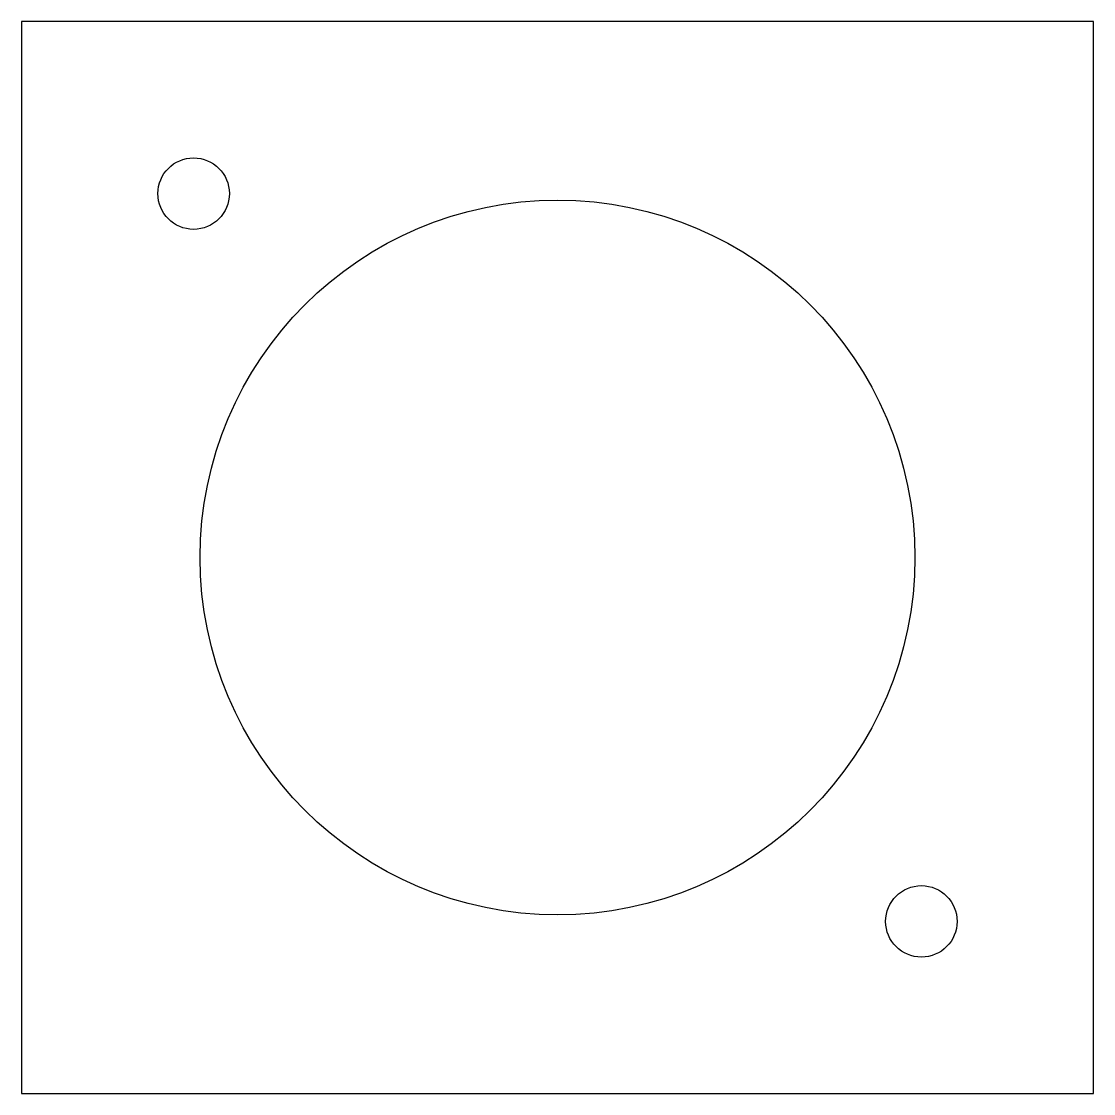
# Model space of a CAD drawing. Extents: x 0 to 75, y 0 to 75.
import ezdxf

# ---------------------------------------------------------------- set-up
doc = ezdxf.new("R2010")
doc.units = 0
doc.layers.add('--6N-THT. HOLE COVER', color=2, linetype='CONTINUOUS')
doc.layers.add('--8N-THT. FIXING HOLE', color=4, linetype='CONTINUOUS')

# ---------------------------------------------------------------- blocks, each defined once
blk = doc.blocks.new('06 - N - SC MCCB LỖ ĐỤC ROTARY HANDLE')
at = {"layer": '--6N-THT. HOLE COVER', "color": 1}
blk.add_lwpolyline([(-37.5, -37.5), (37.5, -37.5), (37.5, 37.5), (-37.5, 37.5)], close=True, dxfattribs=at)
at = {"layer": '--8N-THT. FIXING HOLE'}
for centre, radius in [((-25.456, 25.456), 2.5), ((0, 0), 25), ((25.456, -25.456), 2.5)]:
    blk.add_circle(centre, radius, dxfattribs=at)

msp = doc.modelspace()

# ---------------------------------------------------------------- block references
msp.add_blockref('06 - N - SC MCCB LỖ ĐỤC ROTARY HANDLE', (37.5, 37.5))

doc.saveas('drawing.dxf')
